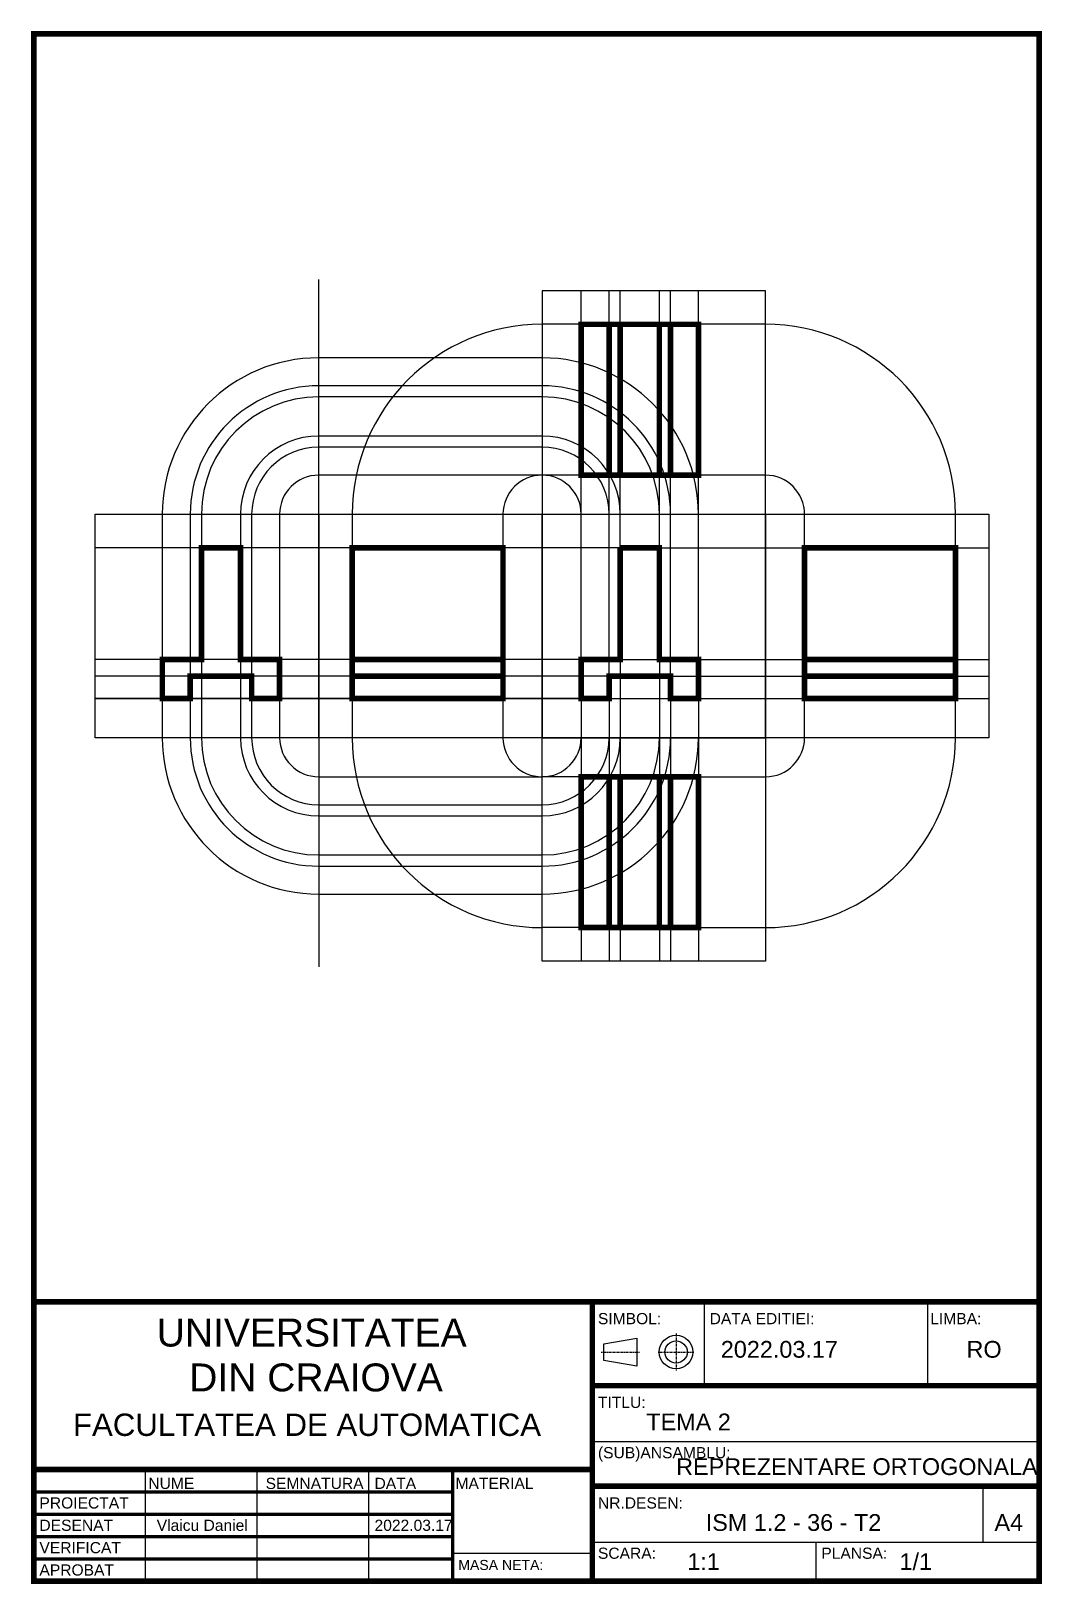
# Model space of a CAD drawing. Header units: millimetres. Extents: x 20 to 200, y 10 to 288.
import ezdxf

# ---------------------------------------------------------------- set-up
doc = ezdxf.new("R2010")
doc.units = ezdxf.units.MM
doc.header["$LTSCALE"] = 0.3
doc.linetypes.add('ACAD_ISO04W100', pattern=[30, 24, -3, 0, -3])
doc.linetypes.add('HIDDEN', pattern=[9.525, 6.35, -3.175])
doc.styles.add('style1', font='arial.ttf')

# ---------------------------------------------------------------- blocks, each defined once
blk = doc.blocks.new('simbol 1')
at = {"linetype": 'ACAD_ISO04W100', "ltscale": 0.03}
blk.add_line((-3.45, 0), (3.45, 0), dxfattribs=at)
blk.add_lwpolyline([(-2.94, -1.5), (-2.94, 1.5), (2.96, 2.5), (2.96, -2.5)], close=True)
blk = doc.blocks.new('simbol 2')
at = {"linetype": 'ACAD_ISO04W100', "ltscale": 0.03}
for p, q in [((-0.01, 3.34), (-0.01, -3.34)), ((-3.24, 0), (3.24, 0))]:
    blk.add_line(p, q, dxfattribs=at)
at = {"linetype": 'Continuous', "ltscale": 0.03}
for radius in [3, 2]:
    blk.add_circle((-0.01, 0.02), radius, dxfattribs=at)

msp = doc.modelspace()

# ---------------------------------------------------------------- linework, layer by layer
at = {"color": 250}
for p, q in [((71, 201), (71, 243)), ((71, 161), (71, 120))]:
    msp.add_line(p, q, dxfattribs=at)
at = {"color": 1}
for p, q in [((118, 175), (118, 241)), ((123, 172), (123, 241)), ((125, 235), (125, 241)), ((132, 235), (132, 241)), ((134, 172), (134, 241)), ((139, 175), (139, 241)), ((151, 235), (111, 235)), ((111, 229), (71, 229)), ((111, 224), (71, 224)), ((111, 222), (71, 222)), ((111, 215), (71, 215)), ((111, 213), (71, 213)), ((111, 208), (71, 208)), ((151, 208), (111, 208)), ((125, 195), (125, 208)), ((132, 195), (132, 208)), ((43, 201), (43, 161)), ((48, 201), (48, 161)), ((50, 201), (50, 161)), ((57, 201), (57, 161)), ((59, 201), (59, 161)), ((64, 201), (64, 161)), ((77, 201), (77, 161)), ((104, 201), (104, 161)), ((158, 161), (158, 201)), ((185, 161), (185, 201)), ((125, 195), (31, 195)), ((132, 195), (191, 195)), ((118, 175), (31, 175)), ((125, 175), (125, 121)), ((125, 175), (132, 175)), ((132, 175), (132, 121)), ((139, 175), (191, 175)), ((77, 172), (31, 172)), ((123, 172), (104, 172)), ((134, 172), (158, 172)), ((185, 172), (191, 172)), ((31, 168), (122, 168)), ((118, 168), (118, 121)), ((122, 168), (134, 168)), ((123, 168), (123, 154)), ((134, 168), (134, 154)), ((139, 168), (191, 168)), ((139, 168), (139, 121)), ((71, 154), (111, 154)), ((118, 154), (111, 154)), ((139, 154), (151, 154)), ((71, 149), (111, 149)), ((71, 147), (111, 147)), ((71, 140), (111, 140)), ((71, 138), (111, 138)), ((71, 133), (111, 133)), ((118, 127), (111, 127)), ((123, 127), (123, 121)), ((134, 127), (134, 121)), ((139, 127), (151, 127))]:
    msp.add_line(p, q, dxfattribs=at)
for p, q in [((118, 168), (31, 168)), ((140, 60), (140, 45)), ((180, 60), (180, 45)), ((120, 35), (200, 35)), ((40, 10), (40, 30)), ((60, 10), (60, 30)), ((80, 10), (80, 30)), ((190, 17), (190, 27)), ((120, 17), (200, 17)), ((160, 17), (160, 10)), ((95, 15), (120, 15))]:
    msp.add_line(p, q)
at = {"lineweight": 70}
for p, q in [((95, 10), (95, 30)), ((20, 26), (95, 26)), ((20, 22), (95, 22)), ((20, 18), (95, 18)), ((20, 14), (95, 14))]:
    msp.add_line(p, q, dxfattribs=at)
at = {"const_width": 1}
for points in [[(20, 10), (200, 10), (200, 287), (20, 287)], [(20, 60), (120, 60), (120, 10), (20, 10)], [(120, 60), (200, 60), (200, 10), (120, 10)], [(120, 45), (200, 45), (200, 27), (120, 27)], [(20, 30), (120, 30), (120, 10), (20, 10)]]:
    msp.add_lwpolyline(points, close=True, dxfattribs=at)
at = {"color": 3}
for points in [[(111, 201), (151, 201), (151, 241), (111, 241)], [(31, 201), (71, 201), (71, 161), (31, 161)], [(71, 201), (111, 201), (111, 161), (71, 161)], [(111, 201), (151, 201), (151, 161), (111, 161)], [(151, 201), (191, 201), (191, 161), (151, 161)], [(111, 161), (151, 161), (151, 121), (111, 121)]]:
    msp.add_lwpolyline(points, close=True, dxfattribs=at)
at = {"color": 5, "const_width": 1}
for points in [[(118, 235), (139, 235), (139, 208), (118, 208), (118, 235)], [(123, 235), (123, 208)], [(134, 235), (134, 208)], [(50, 195), (57, 195), (57, 175), (64, 175), (64, 168), (59, 168), (59, 172), (48, 172), (48, 168), (43, 168), (43, 175), (50, 175), (50, 195)], [(77, 195), (104, 195), (104, 168), (77, 168), (77, 195)], [(125, 195), (125, 175), (118, 175), (118, 168), (123, 168), (123, 172), (125, 172)], [(125, 195), (132, 195), (132, 175), (139, 175), (139, 168), (134, 168), (134, 172), (124, 172)], [(158, 195), (185, 195), (185, 168), (158, 168), (158, 195)], [(77, 175), (104, 175)], [(158, 175), (185, 175)], [(118, 154), (139, 154), (139, 127), (118, 127), (118, 154)], [(125, 154.19), (125, 127.19)], [(132, 154), (132, 127)]]:
    msp.add_lwpolyline(points, dxfattribs=at)
at = {"color": 5, "linetype": 'HIDDEN', "const_width": 1}
for points in [[(125, 235), (125, 208)], [(132, 235), (132, 208)], [(104, 172), (77, 172)], [(158, 172), (185, 172)], [(123, 154), (123, 127)], [(134, 154), (134, 127)]]:
    msp.add_lwpolyline(points, dxfattribs=at)
for points in [[(20, 10), (200, 10), (200, 60), (20, 60), (20, 10)], [(120, 10), (120, 60)], [(200, 45), (120, 45)], [(20, 30), (120, 30)], [(200, 27), (120, 27)]]:
    msp.add_lwpolyline(points)
at = {"color": 1}
for centre, radius, start, end in [((111, 201), 34, 90, 180), ((151, 201), 34, 0, 90), ((71, 201), 28, 90, 180), ((111, 201), 28, 0, 90), ((71, 201), 23, 90, 180), ((111, 201), 23, 0, 90), ((71, 201), 21, 90, 180), ((111, 201), 21, 0, 90), ((71, 201), 14, 90, 180), ((111, 201), 14, 0, 90), ((71, 201), 12, 90, 180), ((111, 201), 12, 0, 90), ((71, 201), 7, 90, 180), ((111, 201), 7, 90, 180), ((111, 201), 7, 0, 90), ((151, 201), 7, 0, 90), ((71, 161), 28, 180, 270), ((71, 161), 23, 180, 270), ((71, 161), 21, 180, 270), ((71, 161), 14, 180, 270), ((71, 161), 12, 180, 270), ((71, 161), 7, 180, 270), ((111, 161), 34, 180, 270), ((111, 161), 7, 180, 270), ((111, 161), 7, 270, 0), ((111, 161), 12, 270, 0), ((111, 161), 14, 270, 0), ((111, 161), 21, 270, 0), ((111, 161), 23, 270, 0), ((111, 161), 28, 270, 0), ((151, 161), 7, 270, 0), ((151, 161), 34, 270, 0)]:
    msp.add_arc(centre, radius, start, end, dxfattribs=at)

# ---------------------------------------------------------------- block references
for name, p in [('simbol 1', (125, 51)), ('simbol 2', (135, 51))]:
    msp.add_blockref(name, p)

# ---------------------------------------------------------------- texts
at = {"style": 'style1'}
for s, height, p in [('UNIVERSITATEA', 5, (42, 52)), ('SIMBOL:', 2, (121, 56)), ('DATA EDITIEI:', 2, (141, 56)), ('LIMBA:', 2, (180.5, 56)), ('2022.03.17', 3, (143, 50)), ('RO', 3, (187, 50)), ('   DIN CRAIOVA', 5, (42, 43.97)), ('TITLU:', 2, (121, 41)), ('FACULTATEA DE AUTOMATICA', 4, (27, 36)), ('    TEMA 2 ', 3, (125, 37)), ('(SUB)ANSAMBLU:', 2, (121, 32)), ('REPREZENTARE ORTOGONALA', 3, (135, 29)), ('NUME', 2, (40.5, 26.5)), ('SEMNATURA', 2, (61.5, 26.5)), ('DATA', 2, (81, 26.5)), ('MATERIAL', 2, (95.5, 26.5)), ('PROIECTAT', 2, (21, 23)), ('NR.DESEN:', 2, (121, 23)), ('DESENAT', 2, (21, 19)), ('Vlaicu Daniel', 2, (42, 19)), ('2022.03.17', 2, (81, 19)), ('              ISM 1.2 - 36 - T2', 3, (124, 19)), ('A4', 3, (192, 19)), ('VERIFICAT', 2, (21, 15)), ('SCARA:', 2, (121, 14)), ('1:1', 3, (137, 12)), ('PLANSA:', 2, (161, 14)), ('1/1', 3, (175, 12)), ('APROBAT', 2, (21, 11)), ('MASA NETA:', 1.8, (96, 12))]:
    msp.add_text(s, height=height, dxfattribs=at).set_placement(p)

doc.saveas('drawing.dxf')
